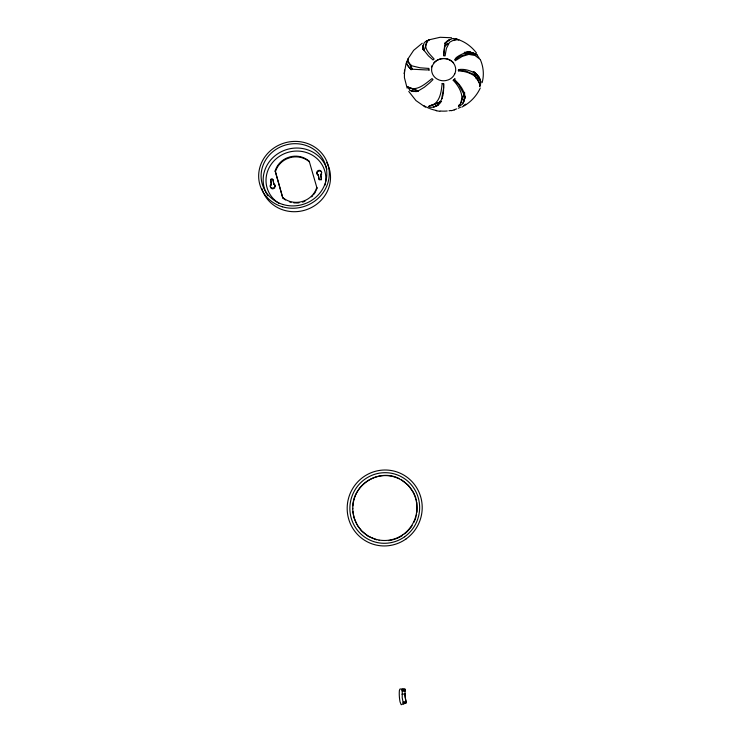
<?xml version="1.0" encoding="UTF-8"?>
<svg xmlns="http://www.w3.org/2000/svg" width="742" height="742" viewBox="0 0 742 742"><rect width="100%" height="100%" fill="white"/><g stroke="black" fill="none" stroke-linecap="round" stroke-linejoin="round"><path stroke-width="1.11" d="M458.612 70.889L458.677 69.609C468.285 67.865 484.916 75.304 479.777 86.601C480.083 75.684 467.655 71.251 458.612 70.889L458.241 70.286L465.447 70.917L474.444 74.673L479.462 83.308M402.09 690.904L405.03 691.015L405.188 689.337L402.257 689.216L402.22 697.712L403.435 703.972L406.282 702.897L405.16 697.146L404.984 689.058L403.648 689.03A26.313 3.293 6.3 0 0 399.947 689.021L399.354 690.635A40.838 38.964 88.5 0 0 400.059 701.895L401.199 704.724A26.527 2.959 -17.6 0 1 406.087 702.72L404.761 693.687M464.585 92.258L464.678 98.259L463.704 101.951L461.96 104.566L458.463 106.477L459.391 104.446M352.7 508.845L352.719 508.307M404.325 72.772L404.269 73.671L406.115 63.089M428.7 68.422L428.626 69.785L426.446 69.934L412.923 69.256L408.833 67.095L407.173 64.749A7.383 0.547 75.8 0 0 406.783 63.58L407.961 59.156L408.749 62.782L411.866 65.834L420.157 67.81L428.7 68.422L429.099 70.49M435.09 106.533L438.207 104.409L441.49 99.678L443.688 87.788L443.651 83.577L442.176 83.521C441.305 90.774 440.544 99.762 433.987 104.307C421.363 108.23 435.656 108.323 438.884 104.52M443.53 91.136L443.651 83.892L442.176 83.521M422.727 49.167L424.007 43.166A7.327 1.846 -64.9 0 1 424.804 42.146L429.228 39.836L426.047 41.19M422.782 49.204L423.181 45.095L422.56 48.295M464.817 96.043L464.501 99.215L464.974 97.258M404.511 70.091L404.409 77.604L407.145 88.187M416.985 512.221L416.828 502.38M352.812 505.831C353.693 483.905 379.728 468.23 399.298 478.683M443.373 92.564L442.798 96.135M474.49 71.891L474.444 74.673L476.225 78.708M416.271 516.015L416.605 514.392M442.241 98.723L442.436 97.907M463.704 101.951L464.798 97.684M482.133 82.622C484.248 75.007 483.487 66.706 480.269 59.508M462.822 103.676L464.817 96.423M415.381 518.918L415.863 517.322M424.044 50.679L427.216 41.506L429.117 39.873M460.467 103.648L463.991 94.327L458.797 84.913L453.983 79.858L453.214 80.331C459.613 86.823 466.05 98.417 458.463 106.477M406.588 62.235L407.915 59.249M415.177 519.419L413.98 522.21M461.227 100.402L463.991 94.327M480.287 88.01C476.549 96.21 469.936 103.027 461.886 107.08M407.516 59.573L413.637 50.354L422.217 43.24M447.871 43.676L445.905 44.706L444.597 47.581L443.605 55.446M411.198 526.978L412.098 525.577M427.216 41.506C422.421 47.97 430.193 54.509 434.126 59.035L433.04 59.954L428.394 55.808L423.561 49.76L422.903 47.098L422.968 49.389M410.864 527.404L407.256 531.587M445.061 43.565L447.853 40.56L452.23 38.667A7.142 3.358 -18.9 0 1 453.752 38.519C462.869 40.022 471.059 45.781 476.559 53.109M454.939 78.875L453.214 80.331M453.983 79.858L454.902 78.921M444.829 43.426L447.853 40.56L445.859 42.739L444.569 46.18L443.633 55.817L445.098 55.873L446.369 48.471L449.559 42.275L454.076 39.855L458.871 39.818L455.709 38.76M439.496 103.017L441.119 101.552M406.848 531.949L404.548 533.925M455.124 59.694L460.179 56.179L466.885 54.157L464.798 52.181M445.005 43.518L449.893 39.409L444.653 43.351M437.446 105.012L440.247 103.017M399.957 536.958L402.544 535.39M433.374 107.256L438.466 104.557M453.789 40.587L455.755 39.567M397.23 538.265L399.465 537.189M431.519 105.605L441.546 101.45L428.394 106.449M403.036 702.331L405.874 701.255M403.305 703.425L406.143 702.349M445.905 44.706L448.066 43.889M395.18 539.026L396.72 538.451M429.525 39.716L440.145 37.285L451.544 37.759M466.922 52.228C463.991 53.09 452.759 57.746 455.236 60.761L462.164 56.429L468.796 54.398L474.954 55.455L479.824 59.137L476.958 54.778A7.179 3.005 33.1 0 0 475.585 53.823L470.428 52.116L466.922 52.228L473.062 52.728L464.594 52.524M392.286 539.879L394.401 539.313M451.071 110.743L454.707 109.89M388.52 540.603L391.488 540.093M464.297 52.71L470.428 52.116L464.678 52.432M402.006 694.215L404.956 693.928M402.09 690.709L405.039 690.709M407.488 86.731C416.206 92.574 425.426 83.66 432.02 78.578L433.003 79.579L429.933 82.631L424.322 87.25L418.571 90.709L415.038 91.414L410.122 90.478L407.488 86.731L418.265 90.941M402.201 689.782L405.132 689.893M414.157 91.377L416.29 91.656M436.185 110.781L439.885 111.281M465.874 52.348L475.585 53.823M465.726 52.719L477.134 54.908M379.023 540.315L379.542 540.426M411.652 91.016L413.823 91.572M410.122 90.478L414.286 91.544M376.611 539.814L368.347 536.355M409.872 88.029L418.312 91.034M425.379 107.154L415.965 100.578L408.759 91.442M401.45 479.814L408.406 485.333M367.902 536.058L361.966 531.291M473.21 71.853L477.505 75.183L474.518 72.503M454.299 79.403C459.15 83.865 464.038 89.541 464.742 96.349M411.485 69.405L409.992 67.995L411.263 69.646M473.795 71.955L479.211 77.465L475.845 73.477M408.749 485.732L413.591 492.586M361.382 530.716L357.458 525.503M411.059 69.748L407.173 64.749M475.158 72.79L480.454 80.006M474.797 72.901L480.927 81.88M321.657 172.311L321.342 171.801A2.412 2.263 -14.7 0 0 317.047 173.025L317.131 173.906M357.05 524.789L354.027 517.768L352.84 511.321M408.211 61.475L412.116 69.201M275.273 186.752A2.43 2.272 -18.9 0 0 275.273 186.159L275.115 185.583A2.43 2.272 -18.9 0 0 273.826 184.387L272.982 179.796A1.215 1.132 -18.6 0 0 271.637 178.859A1.215 1.132 -18.6 0 0 270.589 180.176L271.433 184.767A2.43 2.272 -18.9 0 0 270.496 186.901L270.654 187.476A2.43 2.272 -18.9 0 0 270.96 187.986M282.776 197.919L275.449 171.671A20.526 19.236 -16.7 0 1 286.579 158.927L289.899 157.684A20.526 19.236 -16.7 0 1 309.497 161.969L309.238 161.283A20.563 19.264 -16.7 0 0 289.612 156.989L286.282 158.231A20.563 19.264 -16.7 0 0 275.134 170.994L282.776 197.919A20.739 19.459 -16.9 0 0 285.512 199.96M275.134 170.994L275.449 171.671M413.813 493.068L415.038 495.804M410.957 66.14L412.237 69.136M316.222 190.277A20.739 19.459 -16.9 0 0 317.001 188.134L316.76 187.485A20.776 19.496 -16.9 0 1 282.47 197.289M318.281 174.713L318.837 178.646A1.215 1.141 -14.9 0 0 320.192 179.592A1.215 1.141 -14.9 0 0 321.23 178.275L320.674 174.342A2.421 2.272 -14.7 0 0 321.583 172.209L321.11 171.133A2.421 2.272 -14.7 0 0 316.806 172.357L316.973 173.526A2.421 2.272 -14.7 0 0 318.281 174.713L319.079 179.304A1.206 1.141 -14.9 0 0 319.32 179.842M415.316 496.574L415.863 498.123M320.674 174.342L321.462 178.933A1.206 1.141 -14.9 0 1 321.008 180M309.238 161.283L317.001 188.134M416.141 499.181L416.614 501.036M273.826 184.387L273.297 180.454A1.215 1.132 -18.7 0 0 271.962 179.518A1.215 1.132 -18.7 0 0 270.913 180.835L271.433 184.767M431.427 66.966A12.827 11.844 -3.1 0 1 431.853 65.871M433.81 62.894A12.827 11.844 -3.1 0 1 453.612 62.829M465.679 104.158A35.848 33.158 -3.1 0 1 463.75 105.438M460.708 107.145A35.848 33.158 -3.1 0 1 458.324 108.23M456.682 108.87A35.848 33.158 -3.1 0 1 454.169 109.677M450.728 110.484A35.848 33.158 -3.1 0 1 448.975 110.771M447.222 110.975A35.848 33.158 -3.1 0 1 440.145 110.994M436.639 110.512A35.848 33.158 -3.1 0 1 429.896 108.62M429.08 108.295A35.848 33.158 -3.1 0 1 423.691 105.522M444.95 44.817A35.848 33.158 -3.1 0 1 446.693 44.891M315.74 191.315A20.739 19.459 -16.9 0 1 313.931 194.256M312.836 195.619A20.739 19.459 -16.9 0 1 311.631 196.89M304.999 201.249A20.739 19.459 -16.9 0 1 302.476 202.139M298.989 202.844A20.739 19.459 -16.9 0 1 296.327 202.993M295.437 202.974A20.739 19.459 -16.9 0 1 293.674 202.816M291.087 202.316A20.739 19.459 -16.9 0 1 289.417 201.805M321.657 174.055A2.412 2.263 -14.7 0 1 321.351 174.574M318.522 175.381A2.412 2.263 -14.7 0 1 317.975 175.103M317.53 174.695A2.412 2.263 -14.7 0 1 317.214 174.194M274.79 187.865A2.43 2.272 -18.9 0 1 274.336 188.301M273.186 188.793A2.43 2.272 -18.9 0 1 271.405 188.394M326.768 162.6A35.152 32.954 -16.8 0 1 308.134 209.049A35.152 32.954 -16.8 0 1 261.833 188.514M271.108 184.109A2.43 2.272 -18.9 0 0 270.171 186.261L270.329 186.826A2.43 2.272 -18.9 0 0 274.957 185.509L274.8 184.934A2.43 2.272 -18.9 0 0 273.501 183.738M279.28 203.494A30.06 28.177 -16.8 0 1 268.901 168.165A30.06 28.177 -16.8 0 1 304.647 152.008A30.06 28.177 -16.8 0 1 325.488 182.606M325.33 183.478A30.06 28.177 -16.8 0 1 324.95 185.194M267.908 195.823A32.694 30.645 -16.8 0 1 266.916 194.209M266.461 193.374A32.694 30.645 -16.8 0 1 283.963 150.515A32.694 30.645 -16.8 0 1 326.916 169.213M454.763 73.857L453.64 75.786A12.048 11.121 -3.1 0 1 448.205 79.913L445.933 80.553A12.048 11.121 -3.1 0 1 438.967 79.932L436.88 78.912A12.048 11.121 -3.1 0 1 432.484 73.912L431.825 71.891A12.048 11.121 -3.1 0 1 432.558 65.398L433.68 63.478A12.048 11.121 -3.1 0 1 439.106 59.379L441.369 58.739A12.048 11.121 -3.1 0 1 448.307 59.351L450.375 60.371A12.048 11.121 -3.1 0 1 454.79 65.333L455.467 67.42A12.048 11.121 -3.1 0 1 454.763 73.857M406.05 538.942A38.055 37.425 -68.1 0 0 400.736 473.47A38.055 37.425 -68.1 0 0 347.302 511.516A38.055 37.425 -68.1 0 0 406.05 538.942M403.11 534.528A32.537 31.999 -68.2 0 0 398.593 478.544A32.537 31.999 -68.2 0 0 352.904 511.043A32.537 31.999 -68.2 0 0 403.11 534.528M404.603 536.791A35.393 34.809 -68.1 0 0 399.678 475.9A35.393 34.809 -68.1 0 0 349.983 511.266A35.393 34.809 -68.1 0 0 404.603 536.791M283.194 204.551A33.038 30.941 -16.8 0 0 326.239 167.822A33.038 30.941 -16.8 0 0 272.462 152.017A33.038 30.941 -16.8 0 0 283.194 204.551M282.414 206.795A35.495 33.242 -16.8 0 0 328.641 167.321A35.495 33.242 -16.8 0 0 270.849 150.366A35.495 33.242 -16.8 0 0 282.414 206.795"/></g></svg>
